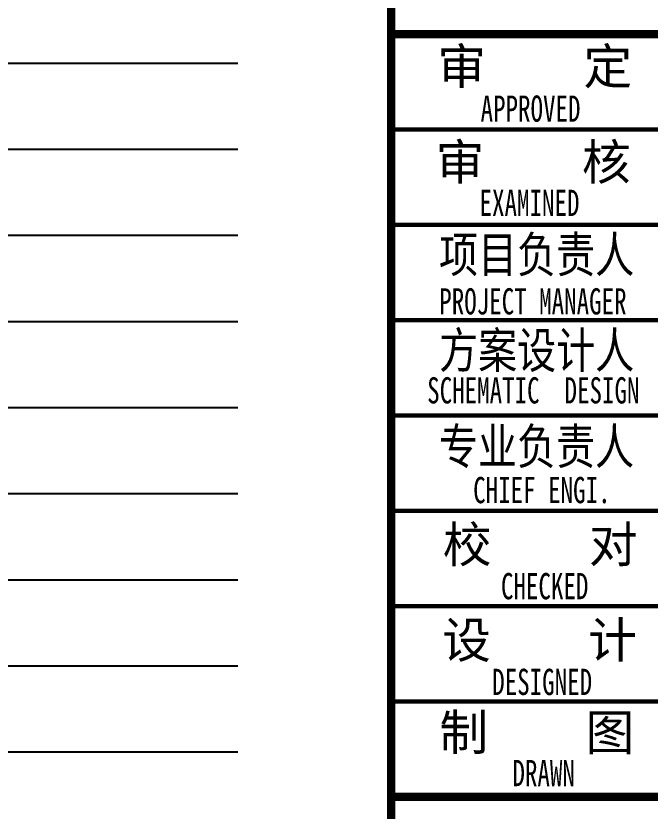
# Model space of a CAD drawing. Extents: x 3753737 to 4713801, y -857380 to 24339.
# Drawn here: x 4503199 to 4508519, y -621896 to -615224 of the extents above; entities that cross this region are included whole.
import ezdxf
from ezdxf.enums import TextEntityAlignment as Align

# ---------------------------------------------------------------- set-up
doc = ezdxf.new("R2010")
doc.units = 0
doc.header["$LTSCALE"] = 1000
doc.header["$MEASUREMENT"] = 0
for name, color, linetype in [('!!电气', 1, 'CONTINUOUS'), ('TEL_TEXT', 7, 'CONTINUOUS'), ('图签文字', 4, 'CONTINUOUS')]:
    doc.layers.add(name, color=color, linetype=linetype)
doc.layers.add('图框', color=147, linetype='CONTINUOUS', lineweight=20)
doc.styles.add('建筑图签-1', font='simhei.ttf', dxfattribs={"width": 0.7})

# ---------------------------------------------------------------- blocks, each defined once
blk = doc.blocks.new('A$C3F400FEA')
at = {"layer": '图框'}
for points, const_width in [([(-2500, -0.3), (-2500, 39999.7)], 70), ([(4500, 13200), (-2500, 13200)], 70), ([(-2500, 13200), (4500, 13200)], 70), ([(-2500, 12400), (4500, 12400)], 35), ([(-2500, 11600), (4500, 11600)], 35), ([(-2500, 10800), (4500, 10800)], 35), ([(-2500, 10000), (4500, 10000)], 35), ([(-2500, 9200), (4500, 9200)], 35), ([(-2500, 8400), (4500, 8400)], 35), ([(-2500, 7600), (4500, 7600)], 35), ([(-2500, 6800), (4500, 6800)], 70)]:
    blk.add_lwpolyline(points, dxfattribs=dict(at, const_width=const_width))
at = {"layer": '图签文字', "color": 7, "style": '建筑图签-1'}
for s, p in [('审    定', (-2112.3, 12778.9)), ('审    核', (-2125.4, 11976.6)), ('校    对', (-2066.7, 8767.8)), ('设    计', (-2072.1, 7966.2)), ('制    图', (-2095.1, 7191.4))]:
    blk.add_text(s, height=300, dxfattribs=at).set_placement(p)
at = {"layer": '图签文字', "style": '建筑图签-1', "width": 0.7}
for s, p in [('APPROVED ', (-1749.4, 12464.4)), ('EXAMINED  ', (-1758, 11673.8, -1799)), ('PROJECT MANAGER', (-2096.1, 10847.7, -1799)), ('SCHEMATIC  DESIGN', (-2197.4, 10101, -1799))]:
    blk.add_text(s, height=220, dxfattribs=at).set_placement(p)
at = {"layer": '图签文字', "color": 7, "style": '建筑图签-1', "width": 0.8}
for s, p in [('项目负责人', (-2097.5, 11200.3)), ('方案设计人', (-2097.5, 10397.8)), ('专业负责人', (-2098.8, 9591.3))]:
    blk.add_text(s, height=300, dxfattribs=at).set_placement(p)
at = {"layer": '图签文字', "style": '建筑图签-1', "width": 0.7}
for s, p in [('CHIEF ENGI.', (-1235.5, 9374.5)), ('CHECKED  ', (-1107, 8568.4)), ('DESIGNED ', (-1180.4, 7765.1)), (' DRAWN   ', (-1115.4, 7000.2))]:
    blk.add_text(s, height=220, dxfattribs=at).set_placement(p, align=Align.MIDDLE)

msp = doc.modelspace()

# ---------------------------------------------------------------- linework, layer by layer
at = {"layer": 'TEL_TEXT', "color": 0}
for p, q in [((4483691, -615620), (4505061.1, -615620)), ((4483691, -616342.5), (4505061.1, -616342.5)), ((4483691, -617064.9), (4505061.1, -617064.9)), ((4483691, -617787.4), (4505061.1, -617787.4)), ((4483691, -618509.9), (4505061.1, -618509.9)), ((4483691, -619232.3), (4505061.1, -619232.3)), ((4483691, -619954.8), (4505061.1, -619954.8)), ((4483691, -620677.2), (4505061.1, -620677.2)), ((4483691, -621399.7), (4505061.1, -621399.7))]:
    msp.add_line(p, q, dxfattribs=at)

# ---------------------------------------------------------------- block references
at = {"layer": '!!电气'}
msp.add_blockref('A$C3F400FEA', (4508846.2, -628576.8), dxfattribs=at)

doc.saveas('drawing.dxf')
